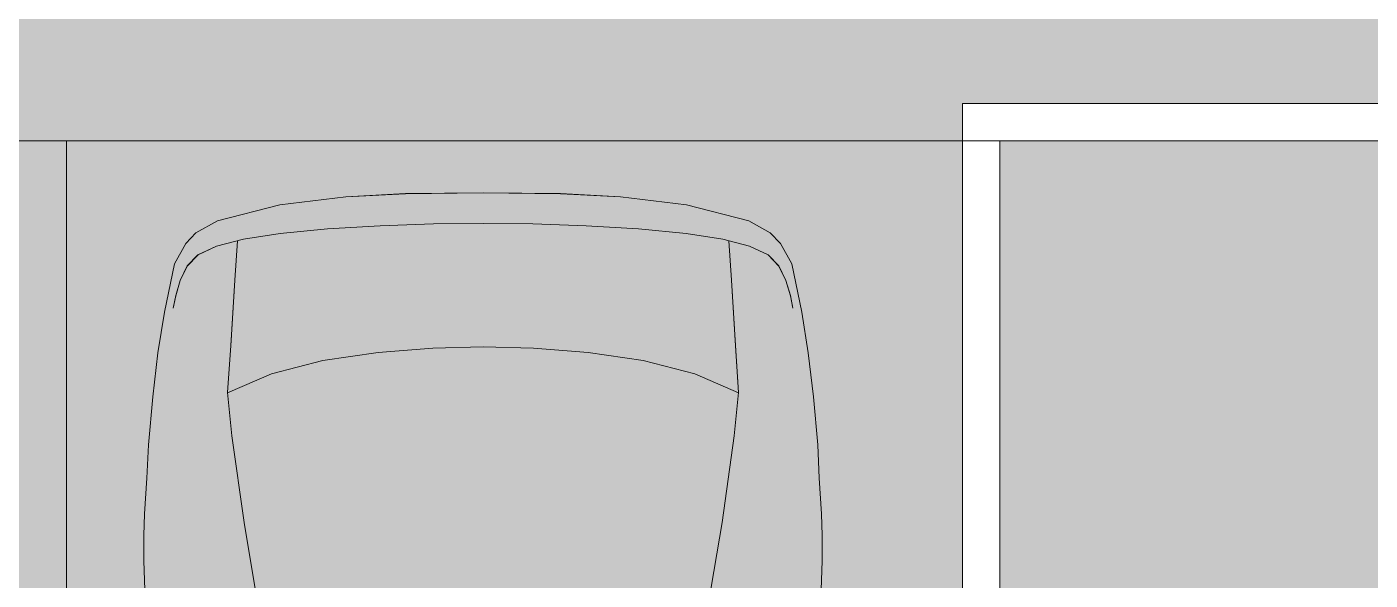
# Model space of a CAD drawing. Header units: millimetres. Extents: x -284281 to 1648660, y -821378 to -151356.
# Drawn here: x 247932 to 251529, y -266863 to -265382 of the extents above; entities that cross this region are included whole.
import ezdxf

# ---------------------------------------------------------------- set-up
doc = ezdxf.new("R2010")
doc.units = ezdxf.units.MM
doc.header["$MEASUREMENT"] = 0
doc.set_wipeout_variables(frame=1)
doc.linetypes.add('Wipeout_Contour', pattern=[1000, 0, -1000])
for name, color, linetype in [('Cars', 7, 'Continuous'), ('Extérieur - Environnement', 7, 'Continuous'), ('Sols_ Dalles', 7, 'Continuous'), ('Structure - Murs extérieurs', 7, 'Continuous')]:
    doc.layers.add(name, color=color, linetype=linetype)

# ---------------------------------------------------------------- blocks, each defined once
blk = doc.blocks.new('Dalle_14_1', base_point=(217961.3, -273253.3))
at = {"layer": 'Sols_ Dalles', "linetype": 'Continuous', "lineweight": 0, "true_color": 0x2e271c}
blk.add_hatch(color=250, dxfattribs=at).paths.add_polyline_path([(217961.3, -273253.3, 0.415791), (219972.1, -275253.2), (252109.1, -275106, 0.414214), (254098.3, -273095.2), (254087.4, -271073, -0.001346), (254087.4, -271062.3), (253905.6, -271062.3), (253905.6, -267687.3), (253887.3, -267687.3), (253887.3, -265687.3), (250537.6, -265687.3), (250537.6, -270787.3), (250537.7, -271092.1), (250548.6, -273114.3), (220537.6, -273253.3), (220537.6, -270687.3), (220537.6, -265687.3), (219961.3, -265687.3, 0.258849), (218113.8, -267154.8, 0.098562), (217961.3, -267920.6)])
at = {"layer": 'Sols_ Dalles', "color": 250, "linetype": 'Continuous', "lineweight": 5, "true_color": 0x1f1f1f, "flags": 128}
blk.add_lwpolyline([(217961.3, -273253.3, 0.415791), (219972.1, -275253.2), (252109.1, -275106, 0.414214), (254098.3, -273095.2), (254087.4, -271073, -0.001346), (254087.4, -271062.3), (253905.6, -271062.3), (253905.6, -267687.3), (253887.3, -267687.3), (253887.3, -265687.3), (250537.6, -265687.3), (250537.6, -270787.3), (250537.7, -271092.1), (250548.6, -273114.3), (220537.6, -273253.3), (220537.6, -270687.3), (220537.6, -265687.3), (219961.3, -265687.3, 0.258849), (218113.8, -267154.8, 0.098562), (217961.3, -267920.6)], format="xyb", close=True, dxfattribs=at)
blk = doc.blocks.new('Mur_72_1', base_point=(254187.3, -265687.3))
at = {"color": 254, "linetype": 'Wipeout_Contour', "lineweight": 0, "ltscale": 1095340.519234042}
blk.add_wipeout([(250537.6, -265687.3), (250437.6, -265587.3), (250437.6, -265687.3)], dxfattribs=at).dxf.layer = 'Structure - Murs extérieurs'
at = {"color": 254, "linetype": 'Wipeout_Contour', "lineweight": 0, "ltscale": 1465615.133242177}
blk.add_wipeout([(250537.6, -265687.3), (254187.3, -265687.3), (254187.3, -265587.3), (250537.6, -265587.3)], dxfattribs=at).dxf.layer = 'Structure - Murs extérieurs'
at = {"color": 254, "linetype": 'Wipeout_Contour', "lineweight": 0, "ltscale": 1095334.956299545}
blk.add_wipeout([(250537.6, -265587.3), (250437.6, -265587.3), (250537.6, -265687.3)], dxfattribs=at).dxf.layer = 'Structure - Murs extérieurs'
at = {"layer": 'Structure - Murs extérieurs', "color": 7, "linetype": 'Continuous', "lineweight": 5, "flags": 128}
for points in [[(250437.6, -265587.3), (250437.6, -265687.3)], [(254187.3, -265587.3), (250437.6, -265587.3)], [(250537.6, -265687.3), (254187.3, -265687.3)]]:
    blk.add_lwpolyline(points, dxfattribs=at)
blk = doc.blocks.new('Mur_73_1', base_point=(250537.6, -265687.3))
at = {"color": 254, "linetype": 'Wipeout_Contour', "lineweight": 0, "ltscale": 1467903.870191001}
blk.add_wipeout([(250537.6, -270687.3), (250537.6, -265687.3), (250437.6, -265687.3), (250437.6, -270687.3)], dxfattribs=at).dxf.layer = 'Structure - Murs extérieurs'
at = {"layer": 'Structure - Murs extérieurs', "color": 7, "linetype": 'Continuous', "lineweight": 5, "flags": 128}
for points in [[(250437.6, -265687.3), (250437.6, -270687.3)], [(250537.6, -270687.3), (250537.6, -265687.3)]]:
    blk.add_lwpolyline(points, dxfattribs=at)
blk = doc.blocks.new('Car 0025')
at = {"layer": 'Cars', "color": 7, "linetype": 'Continuous', "lineweight": 13}
for p, q in [((-379.7, 4658.6), (-556.6, 4637.7)), ((-556.6, 4637.7), (-379.7, 4658.6)), ((-219.5, 4667.4), (-379.7, 4658.6)), ((-379.7, 4658.6), (-219.5, 4667.4)), ((-12.1, 4670), (-219.5, 4667.4)), ((-219.5, 4667.4), (-12.1, 4670)), ((195.3, 4667.4), (-12.1, 4670)), ((195.3, 4667.4), (-12.1, 4670)), ((355.5, 4658.6), (195.3, 4667.4)), ((355.5, 4658.6), (195.3, 4667.4)), ((532.4, 4637.7), (355.5, 4658.6)), ((532.4, 4637.7), (355.5, 4658.6)), ((-556.6, 4637.7), (-723.6, 4595.1)), ((-723.6, 4595.1), (-556.6, 4637.7)), ((699.4, 4595.1), (532.4, 4637.7)), ((699.4, 4595.1), (532.4, 4637.7)), ((-723.6, 4595.1), (-781.2, 4562.9)), ((-781.2, 4562.9), (-723.6, 4595.1)), ((-555.6, 4560.7), (-428.3, 4573.2)), ((-428.3, 4573.2), (-287.8, 4581.6)), ((-287.8, 4581.6), (-145.2, 4586.3)), ((-145.2, 4586.3), (-12.1, 4587.6)), ((121, 4586.3), (-12.1, 4587.6)), ((263.6, 4581.6), (121, 4586.3)), ((404.1, 4573.2), (263.6, 4581.6)), ((531.4, 4560.7), (404.1, 4573.2)), ((757, 4562.9), (699.4, 4595.1)), ((757, 4562.9), (699.4, 4595.1)), ((-808.1, 4534), (-838.7, 4479.2)), ((-838.7, 4479.2), (-808.1, 4534)), ((-781.2, 4562.9), (-808.1, 4534)), ((-808.1, 4534), (-781.2, 4562.9)), ((-653.9, 4545.2), (-725.8, 4526.4)), ((-669.8, 4541.1), (-677, 4436)), ((-653.9, 4545.2), (-555.5, 4560.7)), ((629.7, 4545.2), (531.3, 4560.7)), ((629.7, 4545.2), (701.6, 4526.4)), ((645.6, 4541.1), (652.8, 4436)), ((783.9, 4534), (757, 4562.9)), ((783.9, 4534), (757, 4562.9)), ((814.5, 4479.2), (783.9, 4534)), ((814.5, 4479.2), (783.9, 4534)), ((-804.1, 4473.7), (-775.5, 4503.8)), ((-775.5, 4503.8), (-725.8, 4526.4)), ((751.3, 4503.8), (701.6, 4526.4)), ((779.9, 4473.7), (751.3, 4503.8)), ((-838.7, 4479.2), (-865.6, 4350.2)), ((-865.6, 4350.2), (-838.7, 4479.2)), ((-822.9, 4435.1), (-804.1, 4473.7)), ((798.7, 4435.1), (779.9, 4473.7)), ((841.4, 4350.2), (814.5, 4479.2)), ((841.4, 4350.2), (814.5, 4479.2)), ((-835.2, 4394.2), (-822.9, 4435.1)), ((-677, 4436), (-687.9, 4260.3)), ((652.8, 4436), (663.7, 4260.3)), ((811, 4394.2), (798.7, 4435.1)), ((-841.6, 4360.5), (-835.2, 4394.2)), ((817.4, 4360.5), (811, 4394.2)), ((-865.6, 4350.2), (-882.9, 4241.4)), ((-865.6, 4350.2), (-882.9, 4241.4)), ((858.7, 4241.4), (841.4, 4350.2)), ((841.4, 4350.2), (858.7, 4241.4)), ((-687.9, 4260.3), (-696.1, 4134.7)), ((-146.9, 4253.4), (-293.4, 4242.1)), ((-12.1, 4256.8), (-146.9, 4253.4)), ((-12.1, 4256.8), (122.7, 4253.4)), ((122.7, 4253.4), (269.2, 4242.1)), ((663.7, 4260.3), (671.9, 4134.7)), ((-882.9, 4241.4), (-896.8, 4123.3)), ((-882.9, 4241.4), (-896.8, 4123.3)), ((-882.9, 4241.4), (-882.9, 4241.4)), ((-440.9, 4220.2), (-578.8, 4185.2)), ((-293.4, 4242.1), (-440.9, 4220.2)), ((269.2, 4242.1), (416.7, 4220.2)), ((416.7, 4220.2), (554.6, 4185.2)), ((872.6, 4123.3), (858.7, 4241.4)), ((858.7, 4241.4), (872.6, 4123.3)), ((-578.8, 4185.2), (-696.1, 4134)), ((554.6, 4185.2), (671.9, 4134)), ((-896.8, 4123.3), (-908.3, 3994.9)), ((-908.3, 3994.9), (-896.8, 4123.3)), ((-696.1, 4134.7), (-684.8, 4018.8)), ((671.9, 4134.7), (660.6, 4018.8)), ((884.1, 3994.9), (872.6, 4123.3)), ((884.1, 3994.9), (872.6, 4123.3)), ((-908.3, 3994.9), (-912.1, 3905.8)), ((-912.1, 3905.8), (-908.3, 3994.9)), ((-684.8, 4018.8), (-652, 3786.7)), ((660.6, 4018.8), (627.8, 3786.7)), ((887.9, 3905.8), (884.1, 3994.9)), ((887.9, 3905.8), (884.1, 3994.9)), ((-912.1, 3905.8), (-918.5, 3810.1)), ((-918.5, 3810.1), (-912.1, 3905.8)), ((894.3, 3810.1), (887.9, 3905.8)), ((894.3, 3810.1), (887.9, 3905.8)), ((-918.5, 3810.1), (-920.3, 3752.2)), ((-920.3, 3752.2), (-918.5, 3810.1)), ((-652, 3786.7), (-615.8, 3571.1)), ((627.8, 3786.7), (591.6, 3571.1)), ((896.1, 3752.2), (894.3, 3810.1)), ((896.1, 3752.2), (894.3, 3810.1)), ((-920.3, 3752.2), (-920.3, 3683.6)), ((-920.3, 3752.2), (-920.3, 3683.6)), ((896.1, 3683.6), (896.1, 3752.2)), ((896.1, 3752.2), (896.1, 3683.6)), ((-920.3, 3683.6), (-913, 3480.7)), ((-913, 3480.7), (-920.3, 3683.6)), ((888.9, 3480.7), (896.1, 3683.6)), ((888.9, 3480.7), (896.1, 3683.6))]:
    blk.add_line(p, q, dxfattribs=at)

msp = doc.modelspace()

# ---------------------------------------------------------------- hatches: boundary and pattern name
at = {"linetype": 'Continuous', "lineweight": 0, "true_color": 0x6f6f6f}
h = msp.add_hatch(color=8, dxfattribs=at)
h.paths.add_polyline_path([(141848.4421, -295062.57111), (269220.82107, -293826.86817), (269220.82107, -270902.73426), (268763.04853, -270902.73426), (254213.59981, -271040.57524), (254213.59981, -163437.63526), (153156.19977, -163437.63526), (153156.19977, -271040.57524), (153182.9625, -271040.57014), (153183.14559, -272000.51417, -0.4094273642), (149183.68145, -275935.04226), (141848.4421, -275935.04226)])
h.paths.add_polyline_path([(158435.58359, -260639.95299), (155145.58359, -260639.95299), (155145.58359, -248364.9528), (155145.58359, -243089.97435), (155145.58359, -242189.97435), (158435.58359, -242189.97435)], flags=0)
h.paths.add_polyline_path([(161503.43335, -171995.57011), (161503.43335, -193810.57122), (161503.43335, -230015.57011), (161503.43335, -260810.57129), (196775.04197, -260810.57129), (196775.04197, -222495.57011), (186955.54197, -222495.57011), (186955.54197, -218295.57011), (196754.55038, -218295.57011), (196754.55038, -208495.57004), (196754.55038, -204495.57011), (193355.54197, -204495.57011), (193355.54197, -195161.53481), (195576.03357, -195161.53481), (195576.03357, -189810.57129), (217850.06795, -189810.57129), (217850.06795, -262266.88531), (245610.04479, -262266.88531), (245610.04479, -253395.57129), (245626.03357, -253395.57129), (246426.03357, -253395.57129), (247826.03357, -253395.57129), (247826.03357, -248005.57129), (247826.03357, -246605.57129), (245626.03357, -246605.57129), (245610.04479, -246605.57129), (245610.04479, -171995.57011), (212806.27958, -171995.57011)], flags=0)
h.paths.add_polyline_path([(162737.04244, -269433.91257, -0.0903186603), (162858.77258, -268727.62319, -0.2014487277), (163912.63869, -267592.73981, -0.1042114453), (164718.00561, -267415.05524), (165317.97869, -267409.37112, -0.1040446075), (166125.35422, -267571.24421, -0.2382554567), (167284.25653, -268953.31764, -0.0551886218), (167336.83602, -269390.33428), (167338.93075, -269611.43843), (167351.04633, -270890.26697), (167092.5827, -271892.76052, -0.2679491924), (165370.08316, -272909.1243), (164770.11009, -272914.80843, -0.1937174639), (163379.25202, -272370.18517, -0.0705687558), (163028.66346, -271931.26196, -0.1316524976), (162751.25276, -270933.84526)], flags=0)
h.paths.add_polyline_path([(175327.75206, -275599.00212, -0.4157910988), (173316.98603, -273599.0311), (173316.98603, -273452.05237), (173330.48786, -267377.82411, -0.3805567013), (175316.98603, -265609.82626), (175394.71409, -265609.82626), (175394.71409, -270609.82626), (190394.71409, -270609.82626), (190394.71409, -265609.82626), (195356.19118, -265609.82626, -0.4142135624), (196856.19118, -267109.82626), (196856.19118, -273660.69924, -0.3455016121), (195137.28541, -275433.43196)], flags=0)
h.paths.add_polyline_path([(205510.09252, -271504.08297, -0.1344739343), (205230.94767, -270484.93746), (205230.94767, -268984.93746, -0.4142135624), (207230.94767, -266984.93746), (207830.94767, -266984.93746, -0.4142135624), (209830.94767, -268984.93746), (209830.94767, -270484.93746, -0.1288203455), (209574.03043, -271465.58136, -0.2709362909), (207830.94767, -272484.93746), (207230.94767, -272484.93746, -0.2649799965)], flags=0)
h.paths.add_polyline_path([(217862.68721, -273329.32486), (217869.94938, -267730.33623, -0.0985615086), (218100.71805, -266943.72092), (218117.68082, -266951.54513, -0.2588490016), (219955.479, -265605.82722), (219953.14148, -265587.29374), (220637.56856, -265587.29374), (220637.56856, -265687.29374), (220637.56856, -270687.29374), (250537.56856, -270687.29374), (250537.56856, -265687.29374), (252208.00356, -265687.29374), (254186.29382, -265687.29374), (254186.29382, -267687.29374), (254186.29382, -271062.25464, 0.001345761), (254186.3228, -271073.02067), (254197.20856, -273095.23292, -0.4142135624), (252208.00356, -275105.96997), (243484.53401, -275105.96997, -0.0051889555), (243431.43827, -275116.10287), (235447.992, -275196.19066), (220071.01237, -275253.23979, -0.3865533313), (217873.0891, -273475.38502, -0.0251892193)], flags=0)
at = {"layer": 'Sols_ Dalles', "linetype": 'Continuous', "lineweight": 0, "true_color": 0x2e271c}
msp.add_hatch(color=250, dxfattribs=at).paths.add_polyline_path([(217961.30948, -273253.26877, 0.4157910988), (219972.07551, -275253.23979), (252109.0667, -275105.96997, 0.4142135624), (254098.2717, -273095.23292), (254087.38594, -271073.02067, -0.001345761), (254087.35696, -271062.25464), (254087.35696, -267687.29374), (254087.35696, -265687.29374), (250537.56856, -265687.29374), (250537.56856, -270787.29219), (250537.72938, -271092.1288), (250548.61514, -273114.34105), (220537.56856, -273253.26877), (220537.56856, -270687.29374), (220537.56856, -265687.29374), (219961.30948, -265687.29374, 0.2588489053), (218113.76339, -267154.75238, 0.0985616194), (217961.30948, -267920.63319)])

# ---------------------------------------------------------------- linework, layer by layer
at = {"color": 9, "linetype": 'Continuous', "lineweight": 5}
msp.add_lwpolyline([(217873.0891, -273475.38502, 0.3865533313), (220071.01237, -275253.23979), (235447.992, -275196.19066), (243431.43827, -275116.10287, 0.0051889555), (243484.53401, -275105.96997), (252208.00356, -275105.96997, 0.4142135624), (254197.20856, -273095.23292), (254186.3228, -271073.02067, -0.001345761), (254186.29382, -271062.25464), (254186.29382, -267687.29374), (254186.29382, -265687.29374), (252208.00356, -265687.29374), (250537.56856, -265687.29374), (250537.56856, -270687.29374), (220637.56856, -270687.29374), (220637.56856, -265687.29374), (220637.56856, -265587.29374), (219953.14148, -265587.29374), (219955.479, -265605.82722, 0.2588490016), (218117.68082, -266951.54513), (218100.71805, -266943.72092, 0.0985615086), (217869.94938, -267730.33623), (217862.68721, -273329.32486, 0.0251892193)], format="xyb", close=True, dxfattribs=at)
at = {"color": 255, "linetype": 'Continuous', "lineweight": 5, "flags": 128}
msp.add_lwpolyline([(245537.56856, -265687.29374), (245537.56856, -270687.29374), (248037.56856, -270687.29374), (248037.56856, -265687.29374)], close=True, dxfattribs=at)
for points in [[(248037.56856, -265687.29374), (245537.56856, -265687.29374)], [(248037.56856, -265687.29374), (248037.56856, -270687.29374)], [(248037.56856, -270687.29374), (248037.56856, -265687.29374)]]:
    msp.add_lwpolyline(points, dxfattribs=at)
at = {"layer": 'Extérieur - Environnement', "color": 7, "linetype": 'Continuous', "lineweight": 13}
for p, q in [((248785.87987, -265837.16376), (248608.94029, -265858.07583)), ((248608.94029, -265858.07583), (248785.87987, -265837.16376)), ((248946.00887, -265828.35565), (248785.87987, -265837.16376)), ((248785.87987, -265837.16376), (248946.00887, -265828.35565)), ((249153.4521, -265825.76352), (248946.00887, -265828.35565)), ((248946.00887, -265828.35565), (249153.4521, -265825.76352)), ((249360.89534, -265828.35565), (249153.4521, -265825.76352)), ((249360.89534, -265828.35565), (249153.4521, -265825.76352)), ((249521.02433, -265837.16376), (249360.89534, -265828.35565)), ((249521.02433, -265837.16376), (249360.89534, -265828.35565)), ((249697.96391, -265858.07583), (249521.02433, -265837.16376)), ((249697.96391, -265858.07583), (249521.02433, -265837.16376)), ((248608.94029, -265858.07583), (248441.91617, -265900.70288)), ((248441.91617, -265900.70288), (248608.94029, -265858.07583)), ((249864.98803, -265900.70288), (249697.96391, -265858.07583)), ((249864.98803, -265900.70288), (249697.96391, -265858.07583)), ((248441.91617, -265900.70288), (248384.3201, -265932.91234)), ((248384.3201, -265932.91234), (248441.91617, -265900.70288)), ((248609.98909, -265935.10512), (248737.21739, -265922.56225)), ((248737.21739, -265922.56225), (248877.77633, -265914.1449)), ((248877.77633, -265914.1449), (249020.3252, -265909.47744)), ((249020.3252, -265909.47744), (249153.4521, -265908.16262)), ((249286.579, -265909.47744), (249153.4521, -265908.16262)), ((249429.12787, -265914.1449), (249286.579, -265909.47744)), ((249569.68681, -265922.56225), (249429.12787, -265914.1449)), ((249696.91511, -265935.10512), (249569.68681, -265922.56225)), ((249922.5841, -265932.91234), (249864.98803, -265900.70288)), ((249922.5841, -265932.91234), (249864.98803, -265900.70288)), ((248384.3201, -265932.91234), (248357.45784, -265961.82058)), ((248357.45784, -265961.82058), (248384.3201, -265932.91234)), ((248511.6899, -265950.54523), (248439.76641, -265969.40014)), ((248495.72477, -265954.73053), (248488.59316, -266059.81149)), ((248511.6899, -265950.54523), (248610.00694, -265935.10232)), ((249795.2143, -265950.54523), (249696.89726, -265935.10232)), ((249795.2143, -265950.54523), (249867.13779, -265969.40014)), ((249811.17943, -265954.73053), (249818.31104, -266059.81149)), ((249949.44636, -265961.82058), (249922.5841, -265932.91234)), ((249949.44636, -265961.82058), (249922.5841, -265932.91234)), ((248357.45784, -265961.82058), (248326.80694, -266016.53951)), ((248326.80694, -266016.53951), (248357.45784, -265961.82058)), ((248361.46748, -266022.12703), (248390.08819, -265991.93877)), ((248390.08819, -265991.93877), (248439.76641, -265969.40014)), ((249916.81601, -265991.93877), (249867.13779, -265969.40014)), ((249945.43673, -266022.12703), (249916.81601, -265991.93877)), ((249980.09726, -266016.53951), (249949.44636, -265961.82058)), ((249980.09726, -266016.53951), (249949.44636, -265961.82058)), ((248326.80694, -266016.53951), (248299.91149, -266145.58991)), ((248299.91149, -266145.58991), (248326.80694, -266016.53951)), ((248342.60478, -266060.72295), (248361.46748, -266022.12703)), ((249964.29942, -266060.72295), (249945.43673, -266022.12703)), ((250006.99271, -266145.58991), (249980.09726, -266016.53951)), ((250006.99271, -266145.58991), (249980.09726, -266016.53951)), ((248330.32456, -266101.5348), (248342.60478, -266060.72295)), ((248488.59316, -266059.81149), (248477.69714, -266235.46924)), ((249818.31104, -266059.81149), (249829.20706, -266235.46924)), ((249976.57965, -266101.5348), (249964.29942, -266060.72295)), ((248323.92745, -266135.29661), (248330.32456, -266101.5348)), ((249982.97675, -266135.29661), (249976.57965, -266101.5348)), ((248299.91149, -266145.58991), (248282.61729, -266254.37058)), ((248299.91149, -266145.58991), (248282.61729, -266254.37058)), ((250024.28691, -266254.37058), (250006.99271, -266145.58991)), ((250006.99271, -266145.58991), (250024.28691, -266254.37058)), ((248477.69714, -266235.46924), (248469.40599, -266361.04886)), ((249018.69895, -266242.40601), (248872.17022, -266253.72786)), ((249153.4521, -266238.95976), (249018.69895, -266242.40601)), ((249153.4521, -266238.95976), (249288.20525, -266242.40601)), ((249288.20525, -266242.40601), (249434.73398, -266253.72786)), ((249829.20706, -266235.46924), (249837.49821, -266361.04886)), ((248282.61858, -266254.35953), (248268.79515, -266372.4389)), ((248282.61858, -266254.35953), (248268.79515, -266372.4389)), ((248282.61729, -266254.37058), (248282.61858, -266254.35953)), ((248724.61441, -266275.56951), (248586.79437, -266310.61158)), ((248872.17022, -266253.72786), (248724.61441, -266275.56951)), ((249434.73398, -266253.72786), (249582.28979, -266275.56951)), ((249582.28979, -266275.56951), (249720.10983, -266310.61158)), ((250024.28562, -266254.35953), (250038.10905, -266372.4389)), ((250038.10905, -266372.4389), (250024.28691, -266254.37058)), ((248586.79437, -266310.61158), (248469.47363, -266361.74033)), ((249720.10983, -266310.61158), (249837.43057, -266361.74033)), ((248268.79515, -266372.4389), (248257.27244, -266500.92563)), ((248257.27244, -266500.92563), (248268.79515, -266372.4389)), ((248469.40599, -266361.04886), (248480.74664, -266476.98461)), ((249837.49821, -266361.04886), (249826.15756, -266476.98461)), ((250049.63176, -266500.92563), (250038.10905, -266372.4389)), ((250049.63176, -266500.92563), (250038.10905, -266372.4389)), ((248257.27244, -266500.92563), (248253.47646, -266589.93472)), ((248253.47646, -266589.93472), (248257.27244, -266500.92563)), ((248480.74664, -266476.98461), (248513.54608, -266709.07991)), ((249826.15756, -266476.98461), (249793.35812, -266709.07991)), ((250053.42774, -266589.93472), (250049.63176, -266500.92563)), ((250053.42774, -266589.93472), (250049.63176, -266500.92563)), ((248253.47646, -266589.93472), (248247.05157, -266685.68789)), ((248247.05157, -266685.68789), (248253.47646, -266589.93472)), ((250059.85264, -266685.68789), (250053.42774, -266589.93472)), ((250059.85264, -266685.68789), (250053.42774, -266589.93472)), ((248247.05157, -266685.68789), (248245.2869, -266743.57041)), ((248245.2869, -266743.57041), (248247.05157, -266685.68789)), ((248513.54608, -266709.07991), (248549.71832, -266924.69169)), ((249793.35812, -266709.07991), (249757.18588, -266924.69169)), ((250061.6173, -266743.57041), (250059.85264, -266685.68789)), ((250061.6173, -266743.57041), (250059.85264, -266685.68789)), ((248245.2869, -266743.57041), (248245.24236, -266812.14388)), ((248245.2869, -266743.57041), (248245.24236, -266812.14388)), ((250061.66184, -266812.14388), (250061.6173, -266743.57041)), ((250061.6173, -266743.57041), (250061.66184, -266812.14388)), ((248245.24236, -266812.14388), (248252.50351, -267015.11622)), ((248252.50351, -267015.11622), (248245.24236, -266812.14388)), ((250054.40069, -267015.11622), (250061.66184, -266812.14388)), ((250054.40069, -267015.11622), (250061.66184, -266812.14388))]:
    msp.add_line(p, q, dxfattribs=at)
at = {"layer": 'Sols_ Dalles', "color": 7, "linetype": 'Continuous', "lineweight": 5, "flags": 128}
msp.add_lwpolyline([(217961.30948, -273253.26877, 0.4157910988), (219972.07551, -275253.23979), (252109.0667, -275105.96997, 0.4142135624), (254098.2717, -273095.23292), (254087.38594, -271073.02067, -0.001345761), (254087.35696, -271062.25464), (254087.35696, -267687.29374), (254087.35696, -265687.29374), (250537.56856, -265687.29374), (250537.56856, -270787.29219), (250537.72938, -271092.1288), (250548.61514, -273114.34105), (220537.56856, -273253.26877), (220537.56856, -270687.29374), (220537.56856, -265687.29374), (219961.30948, -265687.29374, 0.2588489053), (218113.76339, -267154.75238, 0.0985616194), (217961.30948, -267920.63319)], format="xyb", close=True, dxfattribs=at)
at = {"layer": 'Sols_ Dalles', "color": 250, "linetype": 'Continuous', "lineweight": 5, "true_color": 0x1f1f1f}
msp.add_lwpolyline([(217961.30948, -273253.26877, 0.4157910988), (219972.07551, -275253.23979), (252109.0667, -275105.96997, 0.4142135624), (254098.2717, -273095.23292), (254087.38594, -271073.02067, -0.001345761), (254087.35696, -271062.25464), (254087.35696, -267687.29374), (254087.35696, -265687.29374), (250537.56856, -265687.29374), (250537.56856, -270787.29219), (250537.72938, -271092.1288), (250548.61514, -273114.34105), (220537.56856, -273253.26877), (220537.56856, -270687.29374), (220537.56856, -265687.29374), (219961.30948, -265687.29374, 0.2588489053), (218113.76339, -267154.75238, 0.0985616194), (217961.30948, -267920.63319)], format="xyb", close=True, dxfattribs=at)

# ---------------------------------------------------------------- block references
at = {"layer": 'Cars', "color": 7, "linetype": 'Continuous', "lineweight": 5, "zscale": 1000}
msp.add_blockref('Car 0025', (249165.55044, -270495.78396), dxfattribs=at)
at = {"layer": 'Sols_ Dalles', "color": 250, "linetype": 'Continuous', "lineweight": 5, "true_color": 0x1f1f1f}
msp.add_blockref('Dalle_14_1', (217961.30948, -273253.26877), dxfattribs=at)

# ---------------------------------------------------------------- next in the draw order: block references
at = {"layer": 'Structure - Murs extérieurs', "color": 211, "lineweight": 5, "true_color": 0xfe55ff}
msp.add_blockref('Mur_72_1', (254187.33896, -265687.29374), dxfattribs=at)

# ---------------------------------------------------------------- next in the draw order: linework, layer by layer
at = {"layer": 'Structure - Murs extérieurs', "color": 7, "linetype": 'Continuous', "lineweight": 5}
msp.add_lwpolyline([(254087.35696, -265587.29374), (250437.56856, -265587.29374)], dxfattribs=at)

# ---------------------------------------------------------------- next in the draw order: block references
at = {"layer": 'Structure - Murs extérieurs', "color": 211, "lineweight": 5, "true_color": 0xfe55ff}
msp.add_blockref('Mur_73_1', (250537.56856, -265687.29374), dxfattribs=at)

# ---------------------------------------------------------------- next in the draw order: linework, layer by layer
at = {"color": 253, "linetype": 'Continuous', "lineweight": 5, "true_color": 0x9f9f9f, "flags": 128}
msp.add_lwpolyline([(250537.56856, -265687.29374), (250537.56856, -271062.25464), (250537.5835, -271062.25464, 0.001345761), (250537.66391, -271092.12915), (250537.72938, -271092.1288), (250548.61514, -273114.34105), (220537.56856, -273253.26877), (220537.56856, -265687.29374)], format="xyb", dxfattribs=at)
at = {"color": 255, "linetype": 'Continuous', "lineweight": 5, "flags": 128}
msp.add_lwpolyline([(248037.56856, -265687.29374), (248037.56856, -270687.29374), (250537.56856, -270687.29374), (250537.56856, -265687.29374)], close=True, dxfattribs=at)
for points in [[(250537.56856, -265687.29374), (248037.56856, -265687.29374)], [(250537.56856, -270687.29374), (250537.56856, -265687.29374)]]:
    msp.add_lwpolyline(points, dxfattribs=at)
at = {"color": 253, "linetype": 'Continuous', "lineweight": 5, "true_color": 0x9f9f9f, "flags": 128}
msp.add_lwpolyline([(250537.56856, -265687.29374), (250537.56856, -271062.25464)], dxfattribs=at)
at = {"layer": 'Structure - Murs extérieurs', "color": 7, "linetype": 'Continuous', "lineweight": 5, "flags": 128}
msp.add_lwpolyline([(220637.56856, -270787.2922), (250437.56856, -270787.29219), (250537.56855, -270787.29219), (250537.56855, -270687.29221), (250537.56855, -265687.29372), (254087.35692, -265687.29372), (254087.35692, -265587.29374), (250537.56855, -265587.29374), (250437.56856, -265587.29374), (250437.56856, -265687.29372), (250437.56856, -270687.29219), (220637.56856, -270687.2922)], dxfattribs=at)
at = {"layer": 'Structure - Murs extérieurs', "color": 7, "linetype": 'Continuous', "lineweight": 5}
for points in [[(250437.56856, -265587.29374), (250437.56856, -265687.29374)], [(250437.56856, -265687.29374), (250437.56856, -270687.29219)], [(250537.56856, -265687.29374), (254087.35696, -265687.29374)], [(250537.56856, -270687.29219), (250537.56856, -265687.29374)]]:
    msp.add_lwpolyline(points, dxfattribs=at)

doc.saveas('drawing.dxf')
